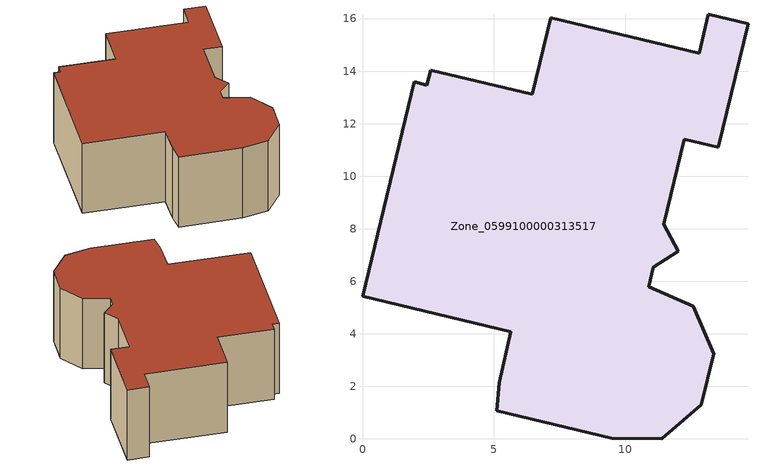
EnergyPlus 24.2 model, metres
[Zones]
Zone_0599100000313517
 floor ground (C_G): 5.64,4.07 0,5.42 1.96,13.59 2.46,13.47 2.59,14.04 6.47,13.11 7.17,16.03 12.82,14.67 13.18,16.16 14.68,15.81 13.55,11.09 12.25,11.4 11.47,8.16 12.02,7.14 11.08,6.52 10.9,5.79 12.59,5.04 13.38,3.24 12.91,1.29 11.39,0 9.49,0.02 5.12,1.06 5.21,2.13 z0
 wall outside (C_F): 13.55,11.09 14.68,15.81 13.18,16.16 12.82,14.67 7.17,16.03 6.47,13.11 2.59,14.04 2.46,13.47 1.96,13.59 0,5.42 5.64,4.07 5.21,2.13 5.12,1.06 9.49,0.02 11.39,0 12.91,1.29 13.38,3.24 12.59,5.04 10.9,5.79 11.08,6.52 12.02,7.14 11.47,8.16 12.25,11.4 13.55,11.09 z0:5.87
 roof outside (C_R): 1.96,13.59 0,5.42 5.64,4.07 5.21,2.13 5.12,1.06 9.49,0.02 11.39,0 12.91,1.29 13.38,3.24 12.59,5.04 10.9,5.79 11.08,6.52 12.02,7.14 11.47,8.16 12.25,11.4 13.55,11.09 14.68,15.81 13.18,16.16 12.82,14.67 7.17,16.03 6.47,13.11 2.59,14.04 2.46,13.47 z5.87
[BUILDING]
Pand.0599100000313517: North Axis=0; Terrain=City; Loads Convergence Tolerance Value=0.04; Temperature Convergence Tolerance Value=0.4; Solar Distribution=FullExterior; Maximum Number of Warmup Days=25; Minimum Number of Warmup Days=1
[Site:Location]
Rotterdam.The.Hague.AP_ZH_NLD Design_Conditions: Latitude=51.96; Longitude=4.45; Time Zone=1; Elevation=-4.5
[SITE:GROUNDTEMPERATURE:BUILDINGSURFACE]
18, 18, 18, 18, 18, 18, 18, 18, 18, 18, 18, 18
[MATERIAL] Thermal Absorptance=0.9; Solar Absorptance=0.7; Visible Absorptance=0.7
Name | Roughness | Thickness | Conductivity | Density | Specific Heat
G.D.1992-2005 | MediumSmooth | 0.15 | 0.06 | 540 | 1210
F.D.1992-2005 | Rough | 0.3 | 0.12 | 1920 | 840
R.D.1992-2005 | MediumRough | 0.2 | 0.08 | 1500 | 1000
[CONSTRUCTION]
C_G: G.D.1992-2005
C_F: F.D.1992-2005
C_R: R.D.1992-2005
[ZONE]
Zone_0599100000313517: Type=1; Multiplier=1; Ceiling Height=Autocalculate; Volume=Autocalculate; Floor Area=autocalculate; Part of Total Floor Area=Yes
[ZONEINFILTRATION:DESIGNFLOWRATE]
Infil_Zone_0599100000313517: Zone or ZoneList or Space or SpaceList=Zone_0599100000313517; Schedule=AlwaysOn; Design Flow Rate Calculation Method=Flow/Area; Flow Rate per Floor Area=0.0021; Constant Term Coefficient=1; Temperature Term Coefficient=0; Velocity Term Coefficient=0; Velocity Squared Term Coefficient=0
[HVACTEMPLATE:ZONE:IDEALLOADSAIRSYSTEM]
Zone_0599100000313517: Maximum Heating Supply Air Temperature=50; Minimum Cooling Supply Air Temperature=13; Maximum Heating Supply Air Humidity Ratio=0.0156; Minimum Cooling Supply Air Humidity Ratio=0.0077; Heating Limit=NoLimit; Cooling Limit=NoLimit; Dehumidification Control Type=ConstantSensibleHeatRatio; Cooling Sensible Heat Ratio=0.7; Dehumidification Setpoint=60; Humidification Control Type=None; Humidification Setpoint=30; Outdoor Air Method=None; Outdoor Air Flow Rate per Person=0.00944; Outdoor Air Flow Rate per Zone Floor Area=0; Outdoor Air Flow Rate per Zone=0; Demand Controlled Ventilation Type=None; Outdoor Air Economizer Type=NoEconomizer; Heat Recovery Type=None; Sensible Heat Recovery Effectiveness=0.7; Latent Heat Recovery Effectiveness=0.65
[ZONECONTROL:THERMOSTAT]
ThermostatControl_Zone_0599100000313517: Zone or ZoneList=Zone_0599100000313517; Control Type Schedule=DualSetpointControlType; Control 1=Thermostat_Zone_0599100000313517; Temperature Difference Between Cutout And Setpoint=0
[THERMOSTATSETPOINT:DUALSETPOINT]
Thermostat_Zone_0599100000313517: Heating Setpoint Temperature Schedule=HeatingSetpoint_Zone_0599100000313517; Cooling Setpoint Temperature Schedule=CoolingSetpoint_Zone_0599100000313517
[SCHEDULE:COMPACT]
HeatingSetpoint_Zone_0599100000313517: Through: 12/31, For: AllDays, Until: 24:00, 21
CoolingSetpoint_Zone_0599100000313517: Through: 12/31, For: AllDays, Until: 24:00, 24
DualSetpointControlType: Through: 12/31, For: AllDays, Until: 24:00, 4
AlwaysOn: Through: 12/31, For: AllDays, Until: 24:00, 1
